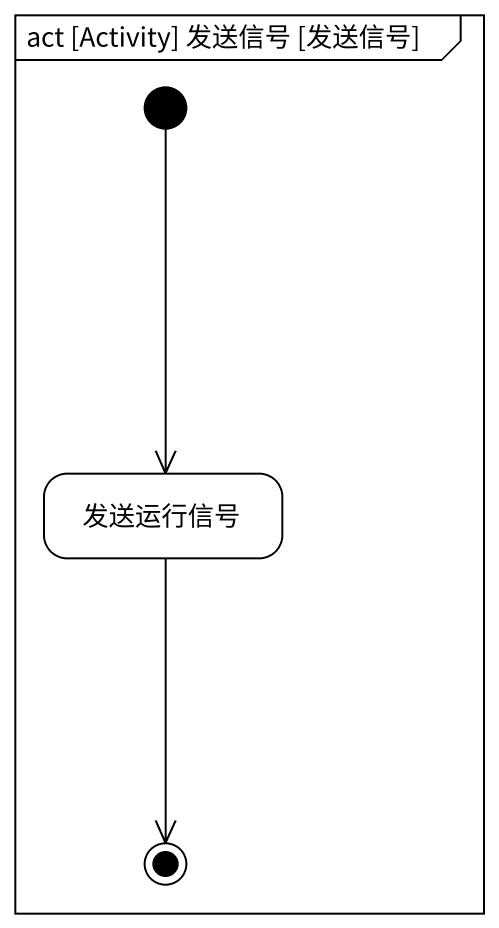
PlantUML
@startuml
mainframe act [Activity] 发送信号 [发送信号]
hide empty description
state 发送运行信号
[*] --> 发送运行信号
发送运行信号 --> [*]
@enduml
